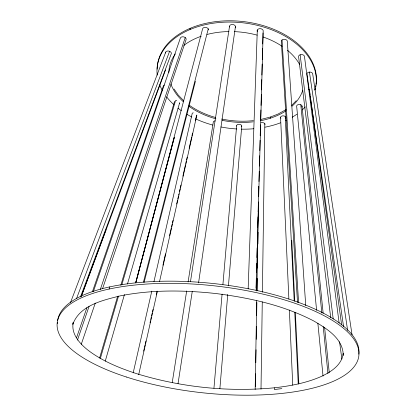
<?xml version="1.0" encoding="UTF-8"?>
<svg xmlns="http://www.w3.org/2000/svg" width="416" height="416" viewBox="0 0 416 416"><rect width="100%" height="100%" fill="white"/><g stroke="black" fill="none" stroke-linecap="round" stroke-linejoin="round"><path stroke-width="0.62" d="M261.009 389.085L262.262 301.886M262.402 292.193L264.826 123.724M255.164 389.485L256.714 300.685M256.885 290.966L258.445 202.062M258.549 196.212L258.721 186.467M255.403 386.708L255.632 373.745M255.824 362.721L256.053 349.757M256.23 339.383L256.459 326.414M256.651 315.396L256.88 302.427M257.083 290.753L257.301 278.408M257.478 268.013L257.707 255.018M257.899 243.968L258.107 232.274M258.31 220.579L258.378 216.679M256.048 287.945L256.313 278.247M256.469 272.423L256.719 263.37M256.875 257.551L257.14 247.853M257.301 242.034L257.566 232.362M257.707 227.214L257.988 216.918M258.128 211.77L258.393 202.114M258.549 196.321L258.814 186.67M258.955 181.522L259.236 171.22M259.376 166.072L259.657 155.771M259.797 150.623L260.078 140.312M260.203 135.793L260.504 124.816M260.629 120.297L260.91 109.97M261.035 105.451L261.331 94.453M261.456 89.918L261.742 79.56M261.862 75.031L262.163 64.028M262.288 59.498L262.59 48.506M262.714 43.976L263.011 32.984M256.142 290.404L263.177 31.335A3.042 2.194 4.3 0 0 260.926 28.756A3.042 2.194 4.3 0 0 257.306 30.051L257.182 30.404A3.042 2.194 4.3 0 0 257.312 31.481M248.16 288.881L257.306 30.051M274.513 387.785C228.223 392.241 181.007 387.254 136.557 373.646C119.652 368.124 102.825 361.343 88.514 350.584C80.007 343.975 70.814 334.069 73.237 322.374L72.831 324.298C79.721 305.23 102.861 300.274 120.333 295.838C151.71 289.645 184.044 290.056 215.717 293.524C249.486 297.752 283.504 305.152 313.862 321.032C326.633 328.515 343.221 338.624 343.226 355.347L343.236 353.387C341.786 365.472 330.08 372.518 319.966 377.047C305.547 383.152 289.999 386.022 274.513 387.785L274.414 389.522L281.861 388.612M270.312 118.212L270.4 117.031L278.112 114.026L286.14 109.548M219.882 388.658L227.729 294.44M228.478 285.407L241.753 125.96M213.944 388.227L222.082 294.102M222.919 284.435L236.642 125.772A2.569 1.565 5.7 0 1 239.72 124.353A2.569 1.565 5.7 0 1 241.493 126.698M198.572 282.911L235.472 26.39A3.047 2.205 7.2 0 0 232.102 24.466A3.047 2.205 7.2 0 0 229.476 26.619L190.455 281.798M178.022 383.687L192.26 291.45M172.219 382.632L186.675 290.95M188.089 281.98L213.335 121.857A2.574 1.57 7.2 0 1 215.249 120.895M189.972 29.562L190.174 28.319M109.148 289.037L109.548 286.931M143.66 351.125L144.227 348.598M144.513 347.334L145.08 344.807M145.361 343.543L145.928 341.016M150.041 322.691L150.462 320.798M150.748 319.535L151.315 317.008M151.596 315.744L152.162 313.217M152.448 311.948L153.015 309.421M156.276 294.892L157.123 291.101M162.932 265.21L165.48 253.848M169.582 235.544L171.283 227.973M171.564 226.71L172.13 224.188M172.411 222.924L172.978 220.397M176.66 203.991L177.507 200.2M177.793 198.942L178.36 196.414M178.641 195.151L178.927 193.892M179.494 191.36L180.06 188.833M180.341 187.564L180.908 185.037M182.894 176.181L185.448 164.793M185.734 163.53L186.3 160.997M186.586 159.734L187.153 157.206M189.14 148.351L191.693 136.963M191.974 135.699L192.54 133.167M195.38 120.515L196.373 116.09M138.7 374.608L157.357 291.33M159.572 281.46L196.877 115.008L196.513 115.456M133.188 372.882L151.778 291.153M153.941 281.648L192.26 113.22L193.216 112.783M143.458 282.121L208.244 28.886L207.995 28.548A3.021 2.158 9.7 0 0 204.719 27.399A3.021 2.158 9.7 0 0 202.514 29.182L135.938 282.24L174.294 137.493L135.637 282.885M144.123 282.339L195.406 81.312M235.238 27.804L235.539 26.759M105.258 361.124L124.441 294.544M127.488 283.967L179.655 102.778L179.286 103.241M99.59 358.051L117.556 296.53M120.822 285.34L174.574 101.343M100.417 358.228L118.544 296.046M121.81 284.856L175.547 100.542L176.743 100.355M102.606 288.616L186.087 39.577A2.974 2.075 11.4 0 0 185.24 37.591L184.855 37.331A2.974 2.075 11.4 0 0 180.3 38.215L93.376 291.59M100.308 289.52L185.24 37.591M81.271 344.266L95.285 303.051M77.48 340.106L89.071 306.384M76.528 337.766L86.887 307.736M92.383 291.798L163.322 86.133A2.735 1.747 11.2 0 1 164.356 85.082M81.489 295.916L106.049 229.757M80.434 297.014L171.2 53.929A2.902 1.966 12.1 0 0 169.598 51.293L169.135 51.137A2.902 1.966 12.1 0 0 165.656 53.04M81.266 296.561L165.251 70.798A2.818 1.851 11.9 0 0 165.537 69.935M76.523 298.615L169.598 51.293M70.382 302.864L165.75 52.078M296.26 100.703L291.626 105.388M305.75 305.562L287.326 41.662A3.011 2.137 2 0 0 285.485 39.478A3.011 2.137 2 0 0 282.038 40.004L281.741 40.29A3.011 2.137 2 0 0 281.32 41.288L297.518 302.37M339.134 323.05L304.47 56.462A2.954 2.038 0.7 0 0 300.128 54.803L299.712 54.985A2.954 2.038 0.7 0 0 298.589 56.758L330.73 317.756M270.4 117.031L260.874 119.475M352.045 334.812L312.666 73.757A2.876 1.929 0.3 0 0 309.426 72.093L308.953 72.16A2.876 1.929 0.3 0 0 307.013 74.417L343.554 326.55M253.386 120.645C242.824 121.789 232.097 121.202 221.702 119.028M215.42 117.452C206.279 114.91 197.491 110.958 189.701 105.518M183.446 100.495L178.168 94.952L173.992 88.977M236.642 125.772L236.694 126.038M229.476 26.619L229.544 26.993M309.426 72.093L347.625 330.413M309.473 90.08L310.092 94.588M310.268 95.872L310.534 97.802M310.705 99.091L341.635 325M339.55 341.728L341.874 359.086M300.128 54.803L333.206 318.984M323.154 313.243L302.063 106.189M324.605 327.423L329.233 372.549M300.778 104.749L321.838 313.024M323.206 326.539L327.954 373.516M316.612 310.352L296.67 106.35A2.709 1.716 1.5 0 1 299.827 104.504A2.709 1.716 1.5 0 1 301.772 107.006M317.871 323.237L323.034 376.074M282.038 40.004L298.605 302.718M291.756 240.386L294.767 301.267M295.313 312.281L298.839 383.526M285.236 116.496L294.195 300.752M294.762 312.38L298.246 384.062M280.582 117.629L288.881 299.057M289.375 310.06L292.734 385.138M57.512 323.575A151.502 54.054 6.2 0 1 57.517 322.431M57.647 320.72A151.502 54.054 6.2 0 1 215.077 283.712A151.502 54.054 6.2 0 1 358.795 354.162M157.227 75.156A79.966 53.175 6.2 0 1 240.661 22.573A79.966 53.175 6.2 0 1 315.058 89.976M305.282 106.896A79.966 53.175 6.2 0 1 302.271 109.866M296.936 114.161A79.966 53.175 6.2 0 1 292.214 117.224M286.577 120.219A79.966 53.175 6.2 0 1 285.511 120.718M280.54 122.798A79.966 53.175 6.2 0 1 264.987 127.192M253.76 128.752A79.966 53.175 6.2 0 1 241.478 129.158M236.761 128.97A79.966 53.175 6.2 0 1 220.938 126.968M212.93 125.112A79.966 53.175 6.2 0 1 195.77 118.94M191.807 117.005A79.966 53.175 6.2 0 1 186.93 114.301M181.334 110.677A79.966 53.175 6.2 0 1 178.006 108.196M173.956 104.764A79.966 53.175 6.2 0 1 166.608 96.829M162.266 90.267A79.966 53.175 6.2 0 1 159.76 84.989M280.904 118.222A2.642 1.643 2.8 0 1 282.916 115.835A2.642 1.643 2.8 0 1 285.714 118.045M261.071 122.751A2.59 1.591 4.2 0 1 263.827 122.912A2.59 1.591 4.2 0 1 264.966 124.509M302.786 90.142A67.891 45.089 6.2 0 1 292.037 106.194M286.094 110.765A67.891 45.089 6.2 0 1 260.79 120.671M253.282 121.82A67.891 45.089 6.2 0 1 222.118 120.312M215.888 118.82A67.891 45.089 6.2 0 1 188.578 106.012M183.264 101.67A67.891 45.089 6.2 0 1 170.83 83.871M168.854 72.426A67.891 45.089 6.2 0 1 174.335 55.385M174.673 54.886A67.891 45.089 6.2 0 1 175.38 53.898M183.82 45.417A67.891 45.089 6.2 0 1 201.209 36.254M207.007 34.486A67.891 45.089 6.2 0 1 228.987 31.569M234.317 31.632A67.891 45.089 6.2 0 1 257.15 35.142M263.25 37.034A67.891 45.089 6.2 0 1 282.095 46.296M287.472 50.289A67.891 45.089 6.2 0 1 299.738 64.672M308.376 89.409A2.792 1.815 0.7 0 1 309.384 89.435M208.244 28.886A3.021 2.158 9.7 0 1 208.504 29.962M315.832 85.592A79.872 53.227 6.2 0 1 315.572 86.866M315.271 88.124A79.872 53.227 6.2 0 1 314.73 90.002M157.186 69.144A79.872 53.227 6.2 0 1 240.994 21.33A79.872 53.227 6.2 0 1 316.04 84.313M126.454 377.026A151.726 53.794 6.2 0 0 358.805 356.122A151.726 53.794 6.2 0 0 138.814 284.653A151.726 53.794 6.2 0 0 126.454 377.026"/></g></svg>
